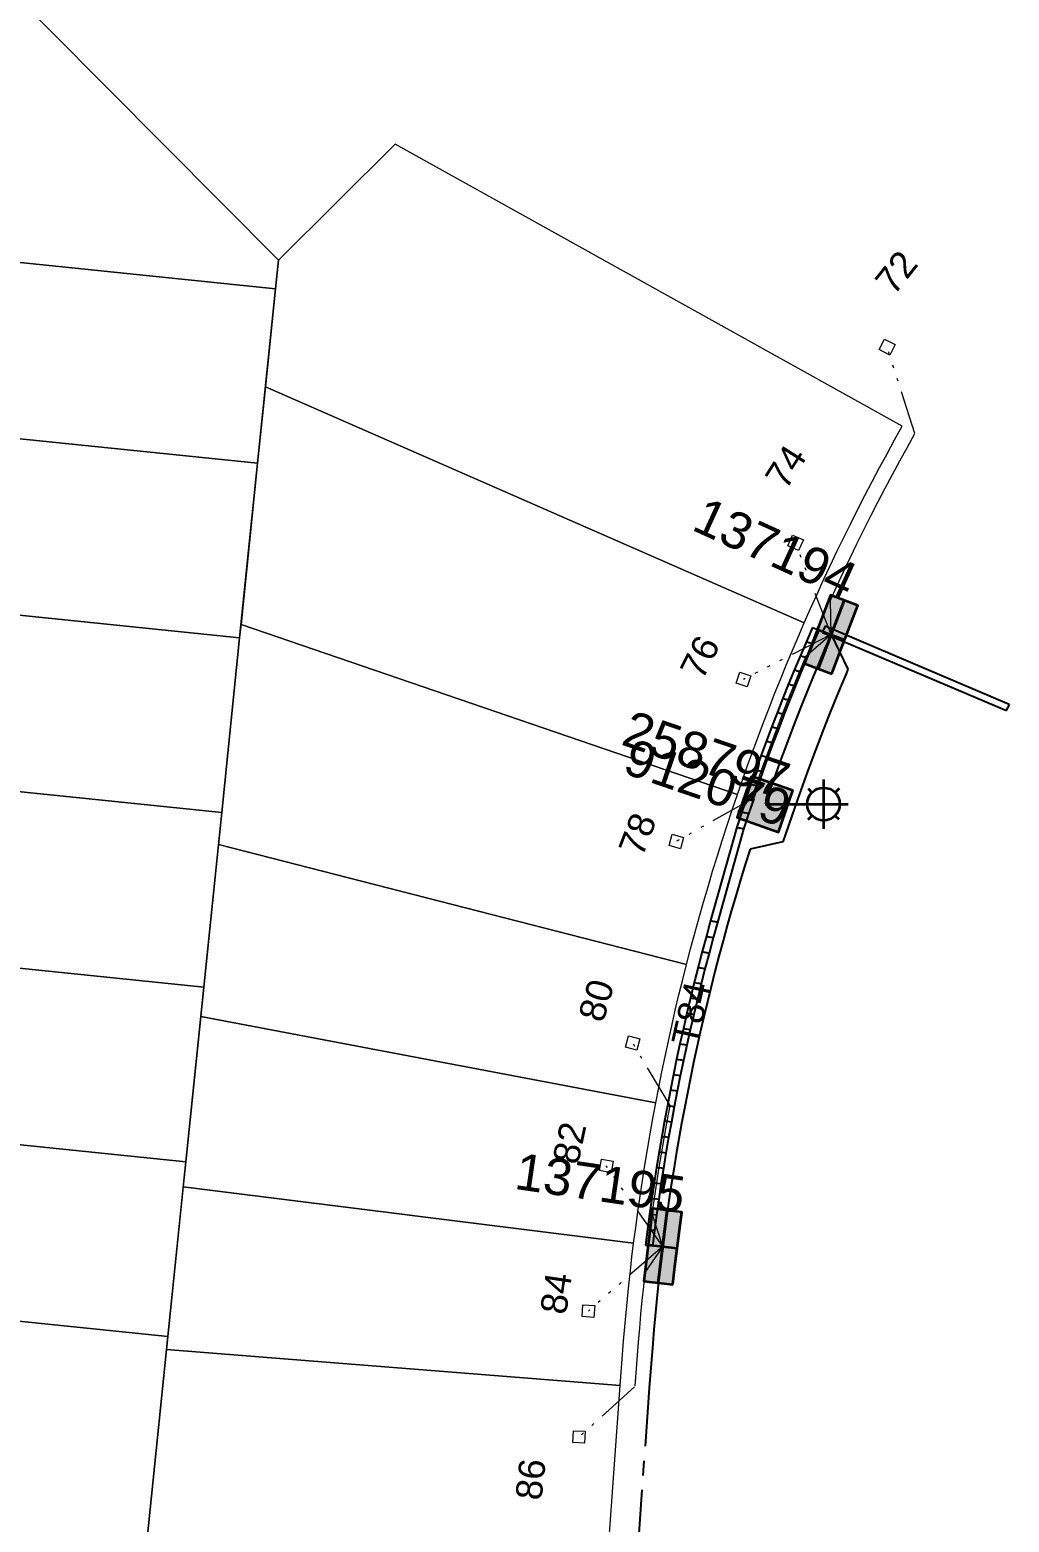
# Model space of a CAD drawing. Header units: metres. Extents: x 293418 to 294566, y 6233478 to 6234177.
# Drawn here: x 294075.9 to 294142.9, y 6233786 to 6233888 of the extents above; entities that cross this region are included whole.
import ezdxf
from ezdxf.enums import TextEntityAlignment as Align

# ---------------------------------------------------------------- set-up
doc = ezdxf.new("R2010")
doc.units = ezdxf.units.M
doc.linetypes.add('Cable Exist UG', pattern=[7, 4, -1, 1, -1])
doc.linetypes.add('PHANTOMX2', pattern=[6.6, 3, -0.75, 0.2, -0.75, 0.2, -0.75, 0.2, -0.75])
doc.layers.get('0').update_dxf_attribs({"color": 6})
for name, color, linetype, lineweight in [('_User_LV_Exist', 5, 'Continuous', 35), ('Cadastre Land Parcels_SP_EXT', 118, 'Continuous', 15), ('Mains_LV_EXT', 163, 'Continuous', 25), ('Mains_LV_SL_EXT', 135, 'Continuous', 25), ('Services_SP_EXT', 42, 'PHANTOMX2', 20)]:
    doc.layers.add(name, color=color, linetype=linetype, lineweight=lineweight)
for name, color, linetype in [('Duct_SP_EXT', 30, 'Continuous'), ('Equip_SP_SL_EXT', 7, 'Continuous'), ('SupportsUG_SP_LV_EXT', 7, 'Continuous'), ('SupportsUG_SP_LV_SL_EXT', 7, 'Continuous')]:
    doc.layers.add(name, color=color, linetype=linetype)
doc.layers.add('Features_HIDE', color=1, linetype='Continuous', plot=False)
doc.styles.add('COLUMN_LABEL', font='arial.ttf', dxfattribs={"height": 2})
doc.styles.add('iecARIAL', font='arial.ttf', dxfattribs={"height": 2})
doc.styles.add('POLE_LABEL', font='arial.ttf', dxfattribs={"height": 2})
doc.styles.add('SL_LABEL', font='arial.ttf', dxfattribs={"height": 2})
doc.styles.get("Standard").update_dxf_attribs({"font": 'arial.ttf'})

# ---------------------------------------------------------------- blocks, each defined once
blk = doc.blocks.new('SL_LANTERN_EXT')
at = {"flags": 9}
for tag, p in [('LRATECODE', (-7.4, 0)), ('LOUTREACHVOCAB', (-7.2, 0)), ('LOUTREACH', (-7, 0)), ('LANTNUMBER', (-6.6, 0)), ('LNEW', (-6.4, 0)), ('LMASTVOCAB', (-6.2, 0)), ('LMAST', (-6, 0)), ('LLAMPVOCAB', (-5.8, 0)), ('LLAMP', (-5.6, 0)), ('LEXIST', (-5.4, 0)), ('LCHARGE3PERCENT', (-5.2, 0)), ('LCHARGE3', (-5, 0)), ('LCHARGE2PERCENT', (-4.8, 0)), ('LCHARGE2', (-4.6, 0)), ('LCHARGE1PERCENT', (-4.4, 0)), ('LCHARGE1', (-4.2, 0)), ('LCATEGORY', (-4, 0)), ('LBRACKETVOCAB', (-3.8, 0)), ('LBRACKET', (-3.6, 0)), ('LKINGHEIGHT', (-3.4, 0)), ('CREPLACE', (-3.2, 0)), ('CREMOVE', (-3, 0)), ('CNUMBER', (-2.8, 0)), ('CNEW', (-2.6, 0)), ('CEXIST', (-2.4, 0)), ('USAGE', (-2.2, 0)), ('STATE', (-2, 0)), ('OWNED_BY', (-1.8, 0)), ('ORIENTATION', (-1.6, 0)), ('OPERATING_VOLTAGE', (-1.4, 0)), ('NO_PHASES', (-1.2, 0)), ('LANTERN_TYPE', (-1, 0)), ('LANTERN_PURPOSE', (-0.8, 0)), ('CONTROL_TYPE', (-0.6, 0)), ('CONSTRUCTED_VOLTAGE', (-0.4, 0))]:
    blk.add_attdef(tag, text='', height=0.001, rotation=270, dxfattribs=at).set_placement(p, align=Align.MIDDLE_LEFT)
at = {"style": 'SL_LABEL', "flags": 9}
blk.add_attdef('STREET_CODE', text='', height=0.001, rotation=270, dxfattribs=at).set_placement((0, 0), align=Align.MIDDLE_LEFT)
at = {"flags": 1}
blk.add_attdef('Z', (0, 0), '', height=0.001, rotation=270, dxfattribs=at)
at = {"width": 0.9}
blk.add_attdef('LNUMBER', text='', height=1, dxfattribs=at).set_placement((7, -1), align=Align.MIDDLE_LEFT)
at = {"flags": 9}
for tag, p in [('LREMOVE', (0, -7.6)), ('LREPLACE', (0, -7.8)), ('LTYPE', (0, -8)), ('LTYPEVOCAB', (0, -8.2)), ('LEGEND', (0, -8.4)), ('SUBURB', (0, -8.6)), ('STREETNAME', (0, -8.8)), ('LOCATION', (0, -9)), ('NOTES', (0, -9.2)), ('MAINTAINED_BY', (0, -9.86))]:
    blk.add_attdef(tag, text='', height=0.001, dxfattribs=at).set_placement(p, align=Align.MIDDLE_LEFT)
blk.add_attdef('OPERATED_BY', (0, -9.61), '', height=0.001, dxfattribs=at)
at = {"layer": 'Features_HIDE', "width": 0.9}
blk.add_attdef('ASSET_NUM', text='', height=1, dxfattribs=at).set_placement((7, 1), align=Align.MIDDLE_LEFT)
blk.add_wipeout([(5.69, 0), (5.06, -1.06), (4, -1.69), (2.94, -1.06), (2.31, 0), (2.94, 1.06), (4, 1.69), (5.06, 1.06)])
for p, q in [((2.94, 1.06), (3.2, 0.8)), ((4, 1.69), (4, 0)), ((5.06, 1.06), (4.8, 0.8)), ((0, 0), (4, 0)), ((2.94, -1.06), (3.2, -0.8)), ((4, 0), (5.69, 0)), ((4, 0), (4, -1.69)), ((5.06, -1.06), (4.8, -0.8))]:
    blk.add_line(p, q)
blk.add_circle((4, 0), 1.12)
blk = doc.blocks.new('CCP_EXT')
at = {"flags": 9}
for tag, p in [('STATE', (0, -1.8)), ('USAGE', (0, -1.2)), ('LEGEND', (0, -1.4)), ('LIFE_SUPPORT', (0, -1.6)), ('NOTES', (0, -2))]:
    blk.add_attdef(tag, text='', height=0.2, dxfattribs=at).set_placement(p, align=Align.MIDDLE_LEFT)
blk.add_wipeout([(0, 0.57), (0.57, 0), (0, -0.57), (-0.57, 0)])
blk.add_lwpolyline([(-0.57, 0), (0, 0.57), (0.57, 0), (0, -0.57), (-0.57, 0)])
at = {"flags": 1}
blk.add_attdef('Z', (0, 0), '', height=0.2, dxfattribs=at)
at = {"flags": 9}
for tag, p in [('CCP_TYPE', (0, 0)), ('CONSTRUCTED_VOLTAGE', (0, -0.2)), ('OPERATING_VOLTAGE', (0, -0.6)), ('ORIENTATION', (0, -0.8)), ('OWNED_BY', (0, -1)), ('NO_PHASES', (0, -0.4))]:
    blk.add_attdef(tag, text='', height=0.2, dxfattribs=at).set_placement(p, align=Align.MIDDLE_LEFT)
blk = doc.blocks.new('PILLAR_EXT')
blk.add_hatch(color=256).paths.add_polyline_path([(-2.5, 1), (-2.5, -1), (2.5, -1), (2.5, 1)])
for p, q in [((-2.5, 0), (2.5, 0)), ((0, 1), (0, -1))]:
    blk.add_line(p, q)
at = {"ltscale": 10}
blk.add_line((2.5, 0), (-2.5, 0), dxfattribs=at)
blk.add_lwpolyline([(-2.5, -1), (-1.25, -1), (1.25, -1), (2.5, -1), (2.5, 1), (-2.5, 1)], close=True)
at = {"width": 0.9, "flags": 8}
blk.add_attdef('ASSET_NUM', text='', height=2, rotation=90, dxfattribs=at).set_placement((-2, 4), align=Align.MIDDLE_LEFT)
for tag, p, flags in [('OWNED_BY', (0, -0.2), 9), ('STATE', (0, -0.4), 9), ('SUPPORT_TYPE', (0, -0.6), 9), ('USAGE', (0, -0.8), 9), ('LEGEND', (0, -1), 9), ('LOCATION', (0, -1.2), 9), ('STREETNAME', (0, -1.8), 9), ('SUBURB', (0, -2), 1), ('NOTES', (0, -1.4), 9), ('PARENT', (0, -1.6), 9)]:
    blk.add_attdef(tag, p, '', height=0.2, dxfattribs=dict(flags=flags))
blk = doc.blocks.new('COLUMN_EXT')
blk.add_hatch(color=256).paths.add_polyline_path([(1.5, -1.5), (1.5, 1.5), (-1.5, 1.5), (-1.5, -1.5)])
blk.add_lwpolyline([(1.5, 1.5), (-1.5, 1.5), (-1.5, -1.5), (1.5, -1.5)], close=True)
at = {"flags": 9}
for tag, p in [('NOTES', (-1.81, 2)), ('STREETNAME', (-1.81, 1.6)), ('LOCATION', (-1.81, 1.4)), ('SUBURB', (-1.81, 1.8)), ('LEGEND', (-1.81, 1.2)), ('USAGE', (-1.81, 1)), ('COLUMN_TYPE', (-1.81, 0.4)), ('OWNED_BY', (-1.81, 0.6)), ('STATE', (-1.81, 0.8))]:
    blk.add_attdef(tag, text='', height=0.2, rotation=180, dxfattribs=at).set_placement(p, align=Align.MIDDLE_LEFT)
at = {"flags": 1}
blk.add_attdef('Z', (-1.81, 2.35), '', height=0.2, rotation=180, dxfattribs=at)
at = {"flags": 9}
for tag, style, p in [('STRUCTURE_PLANT_NUMBER', 'POLE_LABEL', (-1.81, -0.03)), ('STREET_CODE', 'COLUMN_LABEL', (-1.81, 0.2))]:
    blk.add_attdef(tag, text='', height=0.2, rotation=180, dxfattribs=dict(at, style=style)).set_placement(p, align=Align.MIDDLE_LEFT)
at = {"style": 'COLUMN_LABEL', "width": 0.9, "flags": 8}
blk.add_attdef('ASSET_NUM', text='', height=2, rotation=270, dxfattribs=at).set_placement((2, -4), align=Align.MIDDLE_LEFT)

msp = doc.modelspace()

# ---------------------------------------------------------------- linework, layer by layer
at = {"layer": 'Cadastre Land Parcels_SP_EXT', "linetype": 'Continuous'}
for points in [[(294092.936, 6233872.261), (294069.422, 6233895.902), (294050.48, 6233877.062), (294048.283, 6233874.878), (294092.735, 6233870.304), (294092.936, 6233872.261)], [(294129.315, 6233848.44), (294129.756, 6233849.419), (294130.204, 6233850.394), (294130.659, 6233851.366), (294131.121, 6233852.335), (294131.589, 6233853.3), (294132.065, 6233854.263), (294132.546, 6233855.223), (294133.035, 6233856.178), (294133.53, 6233857.131), (294134.032, 6233858.079), (294134.541, 6233859.024), (294135.056, 6233859.965), (294135.579, 6233860.904), (294100.902, 6233880.184), (294092.936, 6233872.261), (294092.735, 6233870.304), (294092.043, 6233863.591), (294128.881, 6233847.455), (294129.315, 6233848.44)], [(294124.649, 6233836.709), (294125, 6233837.699), (294125.358, 6233838.686), (294125.723, 6233839.671), (294126.094, 6233840.653), (294126.472, 6233841.632), (294126.857, 6233842.611), (294127.248, 6233843.585), (294127.647, 6233844.557), (294128.051, 6233845.526), (294128.463, 6233846.492), (294128.881, 6233847.455), (294092.043, 6233863.591), (294091.506, 6233858.366), (294090.374, 6233847.355), (294124.309, 6233835.718), (294124.649, 6233836.709)], [(294091.506, 6233858.366), (294052.539, 6233862.374), (294052.576, 6233862.001), (294052.604, 6233861.628), (294052.627, 6233861.253), (294052.642, 6233860.878), (294052.65, 6233860.504), (294052.65, 6233860.129), (294052.644, 6233859.754), (294052.63, 6233859.379), (294052.609, 6233859.006), (294052.582, 6233858.631), (294052.547, 6233858.258), (294051.738, 6233850.394), (294090.278, 6233846.428), (294091.506, 6233858.366)], [(294090.278, 6233846.428), (294051.738, 6233850.394), (294050.51, 6233838.455), (294089.05, 6233834.489), (294090.278, 6233846.428)], [(294121.114, 6233825.178), (294121.399, 6233826.243), (294121.692, 6233827.305), (294121.993, 6233828.364), (294122.301, 6233829.423), (294122.617, 6233830.478), (294122.94, 6233831.53), (294123.271, 6233832.581), (294123.609, 6233833.629), (294123.955, 6233834.675), (294124.309, 6233835.718), (294090.374, 6233847.355), (294090.278, 6233846.428), (294089.05, 6233834.489), (294088.826, 6233832.318), (294120.836, 6233824.11), (294121.114, 6233825.178)], [(294089.05, 6233834.489), (294050.51, 6233838.455), (294049.283, 6233826.517), (294087.821, 6233822.55), (294089.05, 6233834.489)], [(294118.93, 6233815.702), (294119.142, 6233816.758), (294119.362, 6233817.815), (294119.589, 6233818.868), (294119.824, 6233819.919), (294120.065, 6233820.97), (294120.314, 6233822.019), (294120.572, 6233823.066), (294120.836, 6233824.11), (294088.826, 6233832.318), (294087.821, 6233822.55), (294087.615, 6233820.545), (294118.724, 6233814.643), (294118.93, 6233815.702)], [(294087.821, 6233822.55), (294049.283, 6233826.517), (294048.055, 6233814.579), (294086.593, 6233810.612), (294087.821, 6233822.55)], [(294117.356, 6233806.129), (294117.501, 6233807.197), (294117.653, 6233808.264), (294117.812, 6233809.33), (294117.979, 6233810.395), (294118.154, 6233811.458), (294118.336, 6233812.521), (294118.526, 6233813.582), (294118.724, 6233814.643), (294087.615, 6233820.545), (294086.593, 6233810.612), (294086.416, 6233808.899), (294117.218, 6233805.062), (294117.356, 6233806.129)], [(294085.365, 6233798.674), (294043.046, 6233803.03), (294044.275, 6233814.968), (294040.494, 6233815.358), (294038.123, 6233792.334), (294063.029, 6233786.902), (294064.904, 6233786.497), (294066.781, 6233786.099), (294068.659, 6233785.709), (294070.538, 6233785.328), (294072.42, 6233784.953), (294074.303, 6233784.586), (294076.187, 6233784.226), (294078.073, 6233783.874), (294079.959, 6233783.53), (294081.848, 6233783.194), (294083.738, 6233782.865), (294085.365, 6233798.674)], [(294086.593, 6233810.612), (294048.055, 6233814.579), (294044.275, 6233814.968), (294043.046, 6233803.03), (294085.365, 6233798.674), (294086.593, 6233810.612)], [(294116.531, 6233798.362), (294116.611, 6233799.322), (294116.698, 6233800.279), (294116.79, 6233801.237), (294116.887, 6233802.194), (294116.992, 6233803.151), (294117.102, 6233804.107), (294117.218, 6233805.062), (294086.416, 6233808.899), (294085.365, 6233798.674), (294085.274, 6233797.792), (294116.288, 6233795.31), (294116.531, 6233798.362)], [(294116.288, 6233795.31), (294085.274, 6233797.792), (294083.738, 6233782.865), (294085.573, 6233782.553), (294087.409, 6233782.248), (294089.247, 6233781.95), (294091.087, 6233781.66), (294092.927, 6233781.377), (294094.767, 6233781.101), (294096.609, 6233780.832), (294098.453, 6233780.57), (294100.297, 6233780.316), (294102.142, 6233780.069), (294103.989, 6233779.829), (294105.836, 6233779.596), (294107.684, 6233779.371), (294109.532, 6233779.153), (294111.382, 6233778.942), (294113.233, 6233778.738), (294115.084, 6233778.541), (294116.288, 6233795.31)]]:
    msp.add_lwpolyline(points, close=True, dxfattribs=at)
msp.add_lwpolyline([(294052.539, 6233862.374), (294091.506, 6233858.366), (294092.735, 6233870.304), (294092.735, 6233870.304), (294048.283, 6233874.878)], dxfattribs=at)
at = {"layer": 'Duct_SP_EXT'}
for p, q in [((294129.444, 6233847.151), (294129.027, 6233846.191)), ((294129.444, 6233847.151), (294129.664, 6233847.055)), ((294129.885, 6233846.96), (294129.468, 6233846.001)), ((294129.885, 6233846.96), (294129.664, 6233847.055)), ((294130.119, 6233846.803), (294130.213, 6233847.024)), ((294130.119, 6233846.803), (294142.705, 6233841.457)), ((294130.307, 6233847.245), (294130.213, 6233847.024)), ((294130.307, 6233847.245), (294142.892, 6233841.899)), ((294129.027, 6233846.191), (294128.617, 6233845.227)), ((294129.027, 6233846.191), (294129.248, 6233846.096)), ((294129.468, 6233846.001), (294129.059, 6233845.041)), ((294129.468, 6233846.001), (294129.248, 6233846.096)), ((294128.617, 6233845.227), (294128.213, 6233844.26)), ((294128.617, 6233845.227), (294128.838, 6233845.134)), ((294129.059, 6233845.041), (294128.657, 6233844.076)), ((294129.059, 6233845.041), (294128.838, 6233845.134)), ((294128.213, 6233844.26), (294127.816, 6233843.29)), ((294128.213, 6233844.26), (294128.435, 6233844.168)), ((294128.657, 6233844.076), (294128.26, 6233843.11)), ((294128.657, 6233844.076), (294128.435, 6233844.168)), ((294127.425, 6233842.319), (294127.042, 6233841.343)), ((294127.816, 6233843.29), (294127.425, 6233842.319)), ((294127.425, 6233842.319), (294127.648, 6233842.23)), ((294127.816, 6233843.29), (294128.038, 6233843.2)), ((294128.26, 6233843.11), (294127.871, 6233842.141)), ((294128.26, 6233843.11), (294128.038, 6233843.2)), ((294127.042, 6233841.343), (294126.665, 6233840.366)), ((294127.042, 6233841.343), (294127.265, 6233841.256)), ((294127.871, 6233842.141), (294127.489, 6233841.169)), ((294127.871, 6233842.141), (294127.648, 6233842.23)), ((294142.705, 6233841.457), (294142.799, 6233841.678)), ((294142.892, 6233841.899), (294142.799, 6233841.678)), ((294126.665, 6233840.366), (294126.294, 6233839.385)), ((294126.665, 6233840.366), (294126.889, 6233840.28)), ((294127.113, 6233840.195), (294126.889, 6233840.28)), ((294127.489, 6233841.169), (294127.113, 6233840.195)), ((294127.489, 6233841.169), (294127.265, 6233841.256)), ((294126.294, 6233839.385), (294125.93, 6233838.403)), ((294126.294, 6233839.385), (294126.519, 6233839.301)), ((294126.744, 6233839.217), (294126.519, 6233839.301)), ((294127.113, 6233840.195), (294126.744, 6233839.217)), ((294125.93, 6233838.403), (294125.573, 6233837.419)), ((294125.93, 6233838.403), (294126.155, 6233838.32)), ((294126.38, 6233838.237), (294126.025, 6233837.257)), ((294126.38, 6233838.237), (294126.155, 6233838.32)), ((294126.744, 6233839.217), (294126.38, 6233838.237)), ((294125.573, 6233837.419), (294125.223, 6233836.431)), ((294125.573, 6233837.419), (294125.799, 6233837.338)), ((294126.025, 6233837.257), (294125.676, 6233836.273)), ((294126.025, 6233837.257), (294125.799, 6233837.338)), ((294125.223, 6233836.431), (294124.884, 6233835.443)), ((294125.223, 6233836.431), (294125.449, 6233836.352)), ((294125.676, 6233836.273), (294125.338, 6233835.287)), ((294125.676, 6233836.273), (294125.449, 6233836.352)), ((294124.97, 6233835.587), (294124.617, 6233834.546)), ((294124.884, 6233835.443), (294125.111, 6233835.365)), ((294124.97, 6233835.587), (294125.198, 6233835.51)), ((294125.425, 6233835.433), (294125.072, 6233834.393)), ((294125.338, 6233835.287), (294125.111, 6233835.365)), ((294125.425, 6233835.433), (294125.198, 6233835.51)), ((294124.617, 6233834.546), (294124.271, 6233833.498)), ((294124.617, 6233834.546), (294124.845, 6233834.47)), ((294125.072, 6233834.393), (294124.73, 6233833.358)), ((294125.072, 6233834.393), (294124.845, 6233834.47)), ((294124.271, 6233833.498), (294122.483, 6233827.102)), ((294124.73, 6233833.358), (294122.945, 6233826.973)), ((294124.271, 6233833.498), (294124.5, 6233833.428)), ((294124.73, 6233833.358), (294124.5, 6233833.428)), ((294122.483, 6233827.102), (294122.19, 6233826.043)), ((294122.483, 6233827.102), (294122.714, 6233827.038)), ((294122.945, 6233826.973), (294122.714, 6233827.038)), ((294122.19, 6233826.043), (294121.906, 6233824.981)), ((294122.19, 6233826.043), (294122.422, 6233825.98)), ((294122.654, 6233825.917), (294122.422, 6233825.98)), ((294122.945, 6233826.973), (294122.654, 6233825.917)), ((294121.906, 6233824.981), (294121.629, 6233823.915)), ((294121.906, 6233824.981), (294122.138, 6233824.92)), ((294122.654, 6233825.917), (294122.37, 6233824.859)), ((294122.37, 6233824.859), (294122.094, 6233823.796)), ((294122.37, 6233824.859), (294122.138, 6233824.92)), ((294121.629, 6233823.915), (294121.365, 6233822.874)), ((294121.629, 6233823.915), (294121.861, 6233823.856)), ((294122.094, 6233823.796), (294121.831, 6233822.757)), ((294122.094, 6233823.796), (294121.861, 6233823.856)), ((294121.365, 6233822.874), (294121.109, 6233821.829)), ((294121.365, 6233822.874), (294121.598, 6233822.816)), ((294121.831, 6233822.757), (294121.575, 6233821.716)), ((294121.831, 6233822.757), (294121.598, 6233822.816)), ((294121.109, 6233821.829), (294120.86, 6233820.783)), ((294121.109, 6233821.829), (294121.342, 6233821.773)), ((294121.575, 6233821.716), (294121.327, 6233820.673)), ((294121.575, 6233821.716), (294121.342, 6233821.773)), ((294120.86, 6233820.783), (294120.619, 6233819.735)), ((294120.86, 6233820.783), (294121.093, 6233820.728)), ((294121.327, 6233820.673), (294121.087, 6233819.628)), ((294121.327, 6233820.673), (294121.093, 6233820.728)), ((294120.619, 6233819.735), (294120.385, 6233818.685)), ((294120.619, 6233819.735), (294120.853, 6233819.682)), ((294121.087, 6233819.628), (294120.853, 6233819.682)), ((294121.087, 6233819.628), (294120.854, 6233818.583)), ((294120.385, 6233818.685), (294120.158, 6233817.635)), ((294120.385, 6233818.685), (294120.619, 6233818.634)), ((294120.854, 6233818.583), (294120.619, 6233818.634)), ((294120.854, 6233818.583), (294120.628, 6233817.535)), ((294120.158, 6233817.635), (294119.939, 6233816.581)), ((294120.158, 6233817.635), (294120.393, 6233817.585)), ((294120.628, 6233817.535), (294120.393, 6233817.585)), ((294120.628, 6233817.535), (294120.409, 6233816.485)), ((294119.939, 6233816.581), (294119.727, 6233815.527)), ((294119.939, 6233816.581), (294120.174, 6233816.533)), ((294120.409, 6233816.485), (294120.174, 6233816.533)), ((294120.409, 6233816.485), (294120.198, 6233815.434)), ((294119.727, 6233815.527), (294119.522, 6233814.47)), ((294119.727, 6233815.527), (294119.963, 6233815.481)), ((294120.198, 6233815.434), (294119.963, 6233815.481)), ((294120.198, 6233815.434), (294119.994, 6233814.38)), ((294119.522, 6233814.47), (294119.325, 6233813.412)), ((294119.522, 6233814.47), (294119.758, 6233814.425)), ((294119.994, 6233814.38), (294119.758, 6233814.425)), ((294119.994, 6233814.38), (294119.797, 6233813.326)), ((294119.325, 6233813.412), (294119.135, 6233812.353)), ((294119.325, 6233813.412), (294119.561, 6233813.369)), ((294119.797, 6233813.326), (294119.561, 6233813.369)), ((294119.797, 6233813.326), (294119.608, 6233812.27)), ((294119.135, 6233812.353), (294118.954, 6233811.293)), ((294119.135, 6233812.353), (294119.372, 6233812.312)), ((294119.608, 6233812.27), (294119.372, 6233812.312)), ((294119.608, 6233812.27), (294119.427, 6233811.214)), ((294118.954, 6233811.293), (294118.779, 6233810.233)), ((294118.954, 6233811.293), (294119.19, 6233811.254)), ((294119.427, 6233811.214), (294119.19, 6233811.254)), ((294119.427, 6233811.214), (294119.253, 6233810.156)), ((294118.779, 6233810.233), (294118.612, 6233809.17)), ((294118.779, 6233810.233), (294119.016, 6233810.194)), ((294119.253, 6233810.156), (294119.016, 6233810.194)), ((294119.253, 6233810.156), (294119.087, 6233809.098)), ((294118.612, 6233809.17), (294118.454, 6233808.107)), ((294118.612, 6233809.17), (294118.849, 6233809.134)), ((294119.087, 6233809.098), (294118.849, 6233809.134)), ((294119.087, 6233809.098), (294118.929, 6233808.038)), ((294118.454, 6233808.107), (294118.302, 6233807.042)), ((294118.454, 6233808.107), (294118.691, 6233808.072)), ((294118.929, 6233808.038), (294118.691, 6233808.072)), ((294118.929, 6233808.038), (294118.777, 6233806.976)), ((294118.302, 6233807.042), (294118.157, 6233805.977)), ((294118.302, 6233807.042), (294118.539, 6233807.009)), ((294118.777, 6233806.976), (294118.539, 6233807.009)), ((294118.777, 6233806.976), (294118.633, 6233805.914)), ((294118.157, 6233805.977), (294118.019, 6233804.913)), ((294118.157, 6233805.977), (294118.395, 6233805.945)), ((294118.633, 6233805.914), (294118.395, 6233805.945)), ((294118.633, 6233805.914), (294118.495, 6233804.851)), ((294118.019, 6233804.913), (294118.257, 6233804.882)), ((294118.495, 6233804.851), (294118.257, 6233804.882))]:
    msp.add_line(p, q, dxfattribs=at)
at = {"layer": 'Mains_LV_SL_EXT', "linetype": 'Cable Exist UG'}
for points in [[(294130.715, 6233846.659), (294130.3, 6233845.702), (294129.894, 6233844.749), (294129.495, 6233843.792), (294129.101, 6233842.833), (294128.715, 6233841.872), (294128.336, 6233840.907), (294127.963, 6233839.94), (294127.596, 6233838.969), (294127.235, 6233837.997), (294126.882, 6233837.024), (294126.537, 6233836.051), (294126.201, 6233835.07)], [(294119.203, 6233804.821), (294119.088, 6233803.872), (294118.979, 6233802.929), (294118.876, 6233801.985), (294118.78, 6233801.04), (294118.689, 6233800.094), (294118.604, 6233799.148), (294118.524, 6233798.199), (294118.282, 6233795.159), (294117.218, 6233780.335), (294119.086, 6233780.145), (294118.947, 6233778.41)]]:
    msp.add_lwpolyline(points, dxfattribs=at)

# ---------------------------------------------------------------- texts
at = {"layer": 'Features_HIDE'}
for s, rotation, p in [('72', 51.54154, (294135.008, 6233869.774)), ('74', 57.53269, (294127.628, 6233856.476)), ('76', 63.31754, (294121.919, 6233843.469)), ('78', 68.79148, (294117.807, 6233831.383)), ('80', 73.52312, (294115.125, 6233820.054)), ('82', 77.88738, (294113.411, 6233810.349)), ('84', 81.50727, (294112.591, 6233800.105)), ('86', 83.57987, (294110.906, 6233787.413))]:
    msp.add_text(s, height=1.8, rotation=rotation, dxfattribs=at).set_placement(p)
at = {"layer": 'Mains_LV_EXT'}
msp.add_text('T84', height=1.8, rotation=77.41618, dxfattribs=at).set_placement((294121.542, 6233818.439))

# ---------------------------------------------------------------- next in the draw order: block references
at = {"layer": 'Services_SP_EXT'}
for p, rotation in [((294134.552, 6233866.312), 287.8030272099328), ((294128.29, 6233852.933), 291.1489494512744), ((294124.73, 6233843.588), 27.14894951300063), ((294120.132, 6233832.513), 29.35384710033293), ((294117.153, 6233818.737), 300.7897915455784), ((294115.349, 6233810.335), 304.9662951729237), ((294114.125, 6233800.41), 40.96629506944996), ((294113.485, 6233791.806), 42.09057358299468)]:
    msp.add_blockref('CCP_EXT', p, dxfattribs=dict(at, rotation=rotation))

# ---------------------------------------------------------------- next in the draw order: linework, layer by layer
at = {"layer": 'Mains_LV_EXT', "linetype": 'Cable Exist UG'}
msp.add_lwpolyline([(294130.715, 6233846.659), (294131.873, 6233844.291), (294131.873, 6233844.291), (294131.737, 6233843.972), (294131.343, 6233843.027), (294130.954, 6233842.08), (294130.574, 6233841.134), (294130.199, 6233840.181), (294129.831, 6233839.227), (294129.469, 6233838.268), (294129.113, 6233837.308), (294128.765, 6233836.349), (294128.426, 6233835.392), (294127.421, 6233832.494), (294125.178, 6233831.98), (294125.178, 6233831.98), (294124.85, 6233830.936), (294124.531, 6233829.898), (294124.219, 6233828.857), (294123.915, 6233827.811), (294123.618, 6233826.765), (294123.329, 6233825.718), (294123.047, 6233824.668), (294122.773, 6233823.613), (294122.512, 6233822.582), (294122.259, 6233821.549), (294122.012, 6233820.515), (294121.774, 6233819.478), (294121.542, 6233818.439), (294121.318, 6233817.4), (294121.101, 6233816.358), (294120.892, 6233815.315), (294120.689, 6233814.269), (294120.494, 6233813.222), (294120.306, 6233812.175), (294120.126, 6233811.127), (294119.954, 6233810.078), (294119.789, 6233809.027), (294119.632, 6233807.976), (294119.482, 6233806.921), (294119.338, 6233805.866), (294119.201, 6233804.805)], dxfattribs=at)
at = {"layer": 'Services_SP_EXT'}
for points in [[(294130.715, 6233846.659), (294130.666, 6233849.004), (294130.666, 6233849.004), (294131.111, 6233849.973), (294131.563, 6233850.939), (294132.022, 6233851.902), (294132.488, 6233852.861), (294132.96, 6233853.818), (294133.438, 6233854.771), (294133.924, 6233855.72), (294134.416, 6233856.666), (294134.914, 6233857.608), (294135.42, 6233858.547), (294135.932, 6233859.482), (294136.448, 6233860.408), (294134.552, 6233866.312)], [(294130.715, 6233846.659), (294128.29, 6233852.933)], [(294130.715, 6233846.659), (294128.971, 6233845.134), (294128.971, 6233845.134), (294128.571, 6233844.174), (294128.174, 6233843.209), (294127.786, 6233842.241), (294127.404, 6233841.269), (294127.028, 6233840.297), (294126.66, 6233839.32), (294126.296, 6233838.342), (294125.941, 6233837.362), (294125.593, 6233836.38), (294125.255, 6233835.394), (294120.132, 6233832.513)], [(294130.715, 6233846.659), (294124.73, 6233843.588)], [(294119.203, 6233804.821), (294118.492, 6233807.062), (294118.492, 6233807.062), (294118.642, 6233808.12), (294118.8, 6233809.179), (294118.967, 6233810.236), (294119.14, 6233811.293), (294119.321, 6233812.348), (294119.51, 6233813.402), (294119.706, 6233814.452), (294117.153, 6233818.737)], [(294119.203, 6233804.821), (294115.349, 6233810.335)], [(294119.201, 6233804.805), (294117.985, 6233803.037), (294117.985, 6233803.037), (294117.882, 6233802.089), (294117.785, 6233801.139), (294117.694, 6233800.186), (294117.607, 6233799.235), (294117.528, 6233798.281), (294117.285, 6233795.238), (294113.485, 6233791.806)], [(294119.203, 6233804.821), (294114.125, 6233800.41)]]:
    msp.add_lwpolyline(points, dxfattribs=at)

# ---------------------------------------------------------------- next in the draw order: block references
at = {"layer": '_User_LV_Exist'}
ref = msp.add_blockref('PILLAR_EXT', (294130.715, 6233846.659), dxfattribs=dict(at, rotation=69.14894956218272))
ref.add_attrib('ASSET_NUM', '137194', dxfattribs={"layer": '0', "height": 2.5, "rotation": 335.48473, "style": 'iecARIAL'}).set_placement((294132.215, 6233850.159), align=Align.MIDDLE_RIGHT)
ref = msp.add_blockref('PILLAR_EXT', (294119.203, 6233804.821), dxfattribs=dict(at, rotation=82.9662950762871))
ref.add_attrib('ASSET_NUM', '137195', dxfattribs={"layer": '0', "height": 2.5, "rotation": 351.66047, "style": 'iecARIAL'}).set_placement((294120.703, 6233808.321), align=Align.MIDDLE_RIGHT)
at = {"layer": 'SupportsUG_SP_LV_EXT'}
ref = msp.add_blockref('PILLAR_EXT', (294130.715, 6233846.659), dxfattribs=dict(at, rotation=69.14894956218272))
ref.add_attrib('ASSET_NUM', '137194', dxfattribs={"layer": '0', "height": 2.5, "rotation": 335.48473, "style": 'iecARIAL'}).set_placement((294132.215, 6233850.159), align=Align.MIDDLE_RIGHT)
ref = msp.add_blockref('PILLAR_EXT', (294119.203, 6233804.821), dxfattribs=dict(at, rotation=82.9662950762871))
ref.add_attrib('ASSET_NUM', '137195', dxfattribs={"layer": '0', "height": 2.5, "rotation": 351.66047, "style": 'iecARIAL'}).set_placement((294120.703, 6233808.321), align=Align.MIDDLE_RIGHT)

# ---------------------------------------------------------------- next in the draw order: block references
at = {"layer": 'Equip_SP_SL_EXT'}
ref = msp.add_blockref('SL_LANTERN_EXT', (294126.201, 6233835.07), dxfattribs=at)
ref.add_attrib('ASSET_NUM', '258797', dxfattribs={"layer": '0', "height": 2.5, "rotation": 341.07405, "style": 'iecARIAL'}).set_placement((294127.701, 6233836.57), align=Align.MIDDLE_RIGHT)

# ---------------------------------------------------------------- next in the draw order: block references
at = {"layer": 'SupportsUG_SP_LV_SL_EXT'}
ref = msp.add_blockref('COLUMN_EXT', (294126.201, 6233835.07), dxfattribs=dict(at, rotation=70.7843197348837))
ref.add_attrib('ASSET_NUM', '912079', dxfattribs={"layer": '0', "height": 2.5, "rotation": 341.07405, "style": 'COLUMN_LABEL'}).set_placement((294128.201, 6233835.82), align=Align.TOP_RIGHT)

# ---------------------------------------------------------------- next in the draw order: block references
at = {"layer": '_User_LV_Exist'}
ref = msp.add_blockref('SL_LANTERN_EXT', (294126.201, 6233835.07), dxfattribs=at)
ref.add_attrib('ASSET_NUM', '258797', dxfattribs={"layer": '0', "height": 2.5, "rotation": 341.07405, "style": 'iecARIAL'}).set_placement((294127.701, 6233836.57), align=Align.MIDDLE_RIGHT)

# ---------------------------------------------------------------- next in the draw order: block references
ref = msp.add_blockref('COLUMN_EXT', (294126.201, 6233835.07), dxfattribs=dict(at, rotation=70.7843197348837))
ref.add_attrib('ASSET_NUM', '912079', dxfattribs={"layer": '0', "height": 2.5, "rotation": 341.07405, "style": 'COLUMN_LABEL'}).set_placement((294128.201, 6233835.82), align=Align.TOP_RIGHT)

doc.saveas('drawing.dxf')
